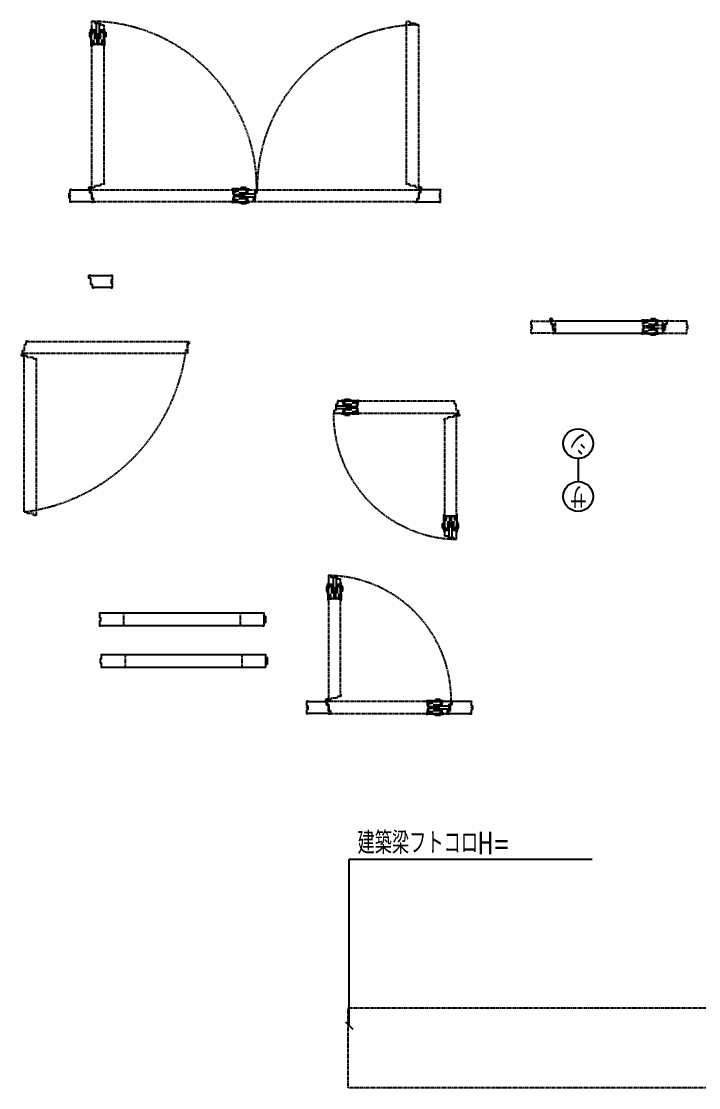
# Model space of a CAD drawing. Header units: inches. Extents: x -2011 to 15254, y -1905 to 6193.
# Drawn here: x 2355 to 6898, y -1905 to 5252 of the extents above; entities that cross this region are included whole.
import ezdxf
from ezdxf.enums import TextEntityAlignment as Align

# ---------------------------------------------------------------- set-up
doc = ezdxf.new("R2010")
doc.units = ezdxf.units.IN
doc.header["$MEASUREMENT"] = 0
for name, pattern in [('CENTER', [50.8, 31.75, -6.35, 6.35, -6.35]), ('DASHED2', [9.525, 6.35, -3.175]), ('HIDDEN', [9.525, 6.35, -3.175])]:
    doc.linetypes.add(name, pattern=pattern)
for name, color, linetype in [('_P18_ロック', 50, 'Continuous'), ('_P18_文字', 3, 'Continuous'), ('_P18_格納', 2, 'HIDDEN'), ('_P18_梁', 5, 'HIDDEN'), ('_P18_製品', 4, 'Continuous'), ('_製品寸法', 9, 'Continuous')]:
    doc.layers.add(name, color=color, linetype=linetype)
doc.styles.add('OKAMURA', font='simplex8.shx', dxfattribs={"width": 0.7, "bigfont": 'BIGFONT.shx'})
doc.dimstyles.new('OKAMURA-050', dxfattribs={"dimscale": 50, "dimtxt": 3, "dimasz": 1, "dimexe": 0, "dimexo": 3, "dimgap": 1, "dimtad": 1, "dimdec": 8, "dimdsep": 46, "dimtxsty": 'OKAMURA', "dimblk1": 'DOT', "dimblk2": 'DOT', "dimsah": 1, "dimcen": 0, "dimclrt": 3, "dimadec": 0, "dimazin": 0, "dimtfac": 1, "dimtdec": 8, "dimtix": 1, "dimtmove": 2, "dimatfit": 3, "dimldrblk": 'OBLIQUE', "dimfxl": 0, "dimtolj": 1, "dimarcsym": 0})

# ---------------------------------------------------------------- blocks, each defined once
blk = doc.blocks.new('P18_UG_SE')
at = {"layer": '_P18_製品'}
for points in [[(0, 42.5), (10, 42.5), (10, 40.3), (0, 40.3)], [(12.5, 21.9), (0, 21.9), (0, 40.3), (156, 40.3), (156, 12), (149, 12), (149, -12), (156, -12), (156, -40.3), (23.5, -40.3), (23.5, -19.4), (12.5, -19.4)], [(146, 42.5), (156, 42.5), (156, 40.3), (146, 40.3)], [(23.5, -42.5), (33.5, -42.5), (33.5, -40.3), (23.5, -40.3)], [(146, -42.5), (156, -42.5), (156, -40.3), (146, -40.3)]]:
    blk.add_lwpolyline(points, close=True, dxfattribs=at)
at = {"layer": '_P18_製品', "color": 1}
blk.add_point((156, 0), dxfattribs=at)
blk = doc.blocks.new('*U97')
at = {"layer": '_P18_製品'}
blk.add_line((1088.1, 3.9), (1083.2, 3.9), dxfattribs=at)
at = {"layer": '_P18_製品', "color": 1, "linetype": 'CENTER'}
blk.add_line((1085.7, 39.2), (1085.7, -41.4), dxfattribs=at)
at = {"layer": '_P18_製品', "linetype": 'HIDDEN'}
for points in [[(-8.1, 18.3), (3, 18.3), (3, 39.2), (1095.7, 39.2), (1095.7, 20.8), (1083.2, 20.8), (1083.2, -20.5), (1072.1, -20.5), (1072.1, -41.4), (-20.5, -41.4), (-20.5, -22.5), (-8.1, -22.5)], [(49.3, -67.2), (49.3, -78.3), (70.2, -78.3), (70.2, -1129.3), (51.8, -1129.3), (51.8, -1116.8), (10.5, -1116.8), (10.5, -1105.7), (-10.4, -1105.7), (-10.4, -54.8), (8.5, -54.8), (8.5, -67.2)]]:
    blk.add_lwpolyline(points, close=True, dxfattribs=at)
at = {"layer": '_P18_製品'}
for points in [[(13, 39.2), (13, 41.4), (3, 41.4), (3, 39.2)], [(-21.1, -20.6), (-21.1, -46.2)], [(-10.5, -41.4), (-10.5, -43.6), (-20.5, -43.6), (-20.5, -41.4)], [(-18.1, -43.6), (-18.1, -47.4)], [(-12.6, -57.2), (-16.4, -57.2)], [(-10.4, -64.7), (-12.6, -64.7), (-12.6, -54.7), (-10.4, -54.7)], [(70.2, -88.3), (72.4, -88.3), (72.4, -78.3), (70.2, -78.3)]]:
    blk.add_lwpolyline(points, dxfattribs=at)
blk.add_circle((-22.1, -53.2), 7, dxfattribs=at)
at = {"layer": '_P18_製品', "linetype": 'HIDDEN'}
blk.add_arc((-172.7, 142), 1258.2, 277.41103, 351.61975, dxfattribs=at)
blk = doc.blocks.new('*U70')
at = {"layer": '_P18_製品'}
for p, q in [((13.4, 20.7), (2.4, 20.7)), ((2.4, 20.7), (2.4, -20.7)), ((2.4, 11.3), (95.9, 11.3)), ((23.4, 43.8), (13.4, 43.8)), ((13.4, 43.8), (13.4, 41.6)), ((45.9, 41.6), (13.4, 41.6)), ((13.4, 41.6), (13.4, 20.7)), ((13.4, 41.6), (23.4, 41.6)), ((23.4, 41.6), (23.4, 43.8)), ((38.9, 41.6), (45.9, 41.6)), ((110.6, 46.6), (43.9, 46.6)), ((47.8, 39.8), (50.7, 20.5)), ((52.5, 42.3), (55.6, 21.3)), ((57.6, 19.6), (68.9, 19.6)), ((57.6, 14.6), (65.9, 14.6)), ((63, 54.6), (59.3, 46.6)), ((61.9, 21.1), (61.9, 36.3)), ((78.9, 42.1), (62.6, 37.3)), ((110.6, 20.1), (62.9, 20.1)), ((63, 54.6), (94.8, 54.6)), ((63.9, 55.6), (93.9, 55.6)), ((63.9, 55.6), (63.9, 54.6)), ((65.9, 11.6), (65.9, 14.6)), ((65.9, 11.6), (69.9, 11.6)), ((67.4, 19.6), (67.4, 20.1)), ((68.9, 11.6), (68.9, 19.6)), ((69.9, 6.1), (69.9, 20.1)), ((69.9, 6.1), (87.9, 6.1)), ((73.4, -3.2), (73.4, 5.8)), ((110.6, 42.1), (78.9, 42.1)), ((84.4, -3.2), (84.4, 5.8)), ((87.9, 6.1), (87.9, 20.1)), ((87.9, 11.6), (91.9, 11.6)), ((88.9, 11.6), (88.9, 19.6)), ((88.9, 19.6), (94, 19.6)), ((90.4, 19.6), (90.4, 20.1)), ((91.9, 11.6), (91.9, 14.6)), ((91.9, 14.6), (94, 14.6)), ((93.9, 55.6), (93.9, 54.6)), ((94.8, 54.6), (98.5, 46.6)), ((95.4, 14), (104.8, 3.6)), ((95.9, -8.7), (95.9, 11.3)), ((108.8, 6.8), (98.9, 17.5)), ((112.7, 46.6), (150, 46.6)), ((112.7, 40.2), (134.6, 36.2)), ((112.7, 31.1), (133, 27.4)), ((112.7, 6.6), (139.8, 6.6)), ((112.7, 1.6), (139.8, 1.6)), ((112.7, 1), (139.8, 1)), ((135.4, 35.1), (134.1, 28.2)), ((145.1, 42.1), (141.7, 8.4)), ((149.9, 39.8), (146.7, 7.8)), ((150.1, 46.6), (153.6, 46.6)), ((151.9, 41.6), (158.6, 41.6)), ((788.8, 41.6), (788.8, 43.8)), ((788.8, 43.8), (798.9, 43.8)), ((798.9, 43.8), (798.9, 41.6)), ((2.4, -20.7), (-10.1, -20.7)), ((-10.1, -20.7), (-10.1, -39)), ((-10.1, -39), (45.9, -39)), ((-10.1, -41.2), (-10.1, -39)), ((-10.1, -39), (-0.1, -39)), ((-0.1, -41.2), (-10.1, -41.2)), ((-0.1, -39), (-0.1, -41.2)), ((2.4, -8.7), (95.9, -8.7)), ((38.9, -39), (45.9, -39)), ((110.6, -44), (43.9, -44)), ((50.7, -18), (47.8, -37.3)), ((52.6, -39), (52.5, -39.8)), ((55.6, -18.7), (52.6, -39)), ((65.9, -12), (57.6, -12)), ((68.9, -17), (57.6, -17)), ((63, -52), (59.3, -44)), ((61.9, -33.8), (61.9, -18.5)), ((62.6, -34.8), (75.5, -38.5)), ((110.6, -17.5), (62.9, -17.5)), ((63, -52), (94.8, -52)), ((63.9, -53), (63.9, -52)), ((63.9, -53), (93.9, -53)), ((65.9, -12), (65.9, -9)), ((69.9, -9), (65.9, -9)), ((67.4, -17.5), (67.4, -17)), ((68.9, -17), (68.9, -9)), ((69.9, -17.5), (69.9, -3.5)), ((87.9, -3.5), (69.9, -3.5)), ((75.5, -38.5), (78.9, -39.5)), ((110.6, -39.5), (78.9, -39.5)), ((87.9, -17.5), (87.9, -3.5)), ((91.9, -9), (87.9, -9)), ((88.9, -17), (88.9, -9)), ((94, -17), (88.9, -17)), ((90.4, -17.5), (90.4, -17)), ((91.9, -12), (91.9, -9)), ((94, -12), (91.9, -12)), ((93.9, -53), (93.9, -52)), ((94.8, -52), (98.5, -44)), ((104.8, -1.1), (95.4, -11.5)), ((98.9, -15), (108.3, -4.6)), ((112.7, -4), (139.8, -4)), ((112.7, -28.6), (133, -24.9)), ((112.7, -37.7), (134.6, -33.7)), ((112.7, -44), (150.1, -44)), ((134.1, -25.7), (135.4, -32.6)), ((141.7, -5.8), (145.1, -39)), ((145.1, -39), (145.1, -39.6)), ((146.7, -5.3), (149.9, -37.2)), ((150.1, -44), (153.6, -44)), ((151.9, -39), (158.6, -39)), ((812.3, -39), (812.3, -41.2)), ((812.3, -41.2), (822.4, -41.2)), ((814.5, -52.4), (812.3, -52.4)), ((812.3, -62.5), (814.5, -62.5)), ((814.5, -62.5), (814.5, -52.4)), ((814.5, -54.8), (818.3, -54.8)), ((814.5, -54.8), (818.3, -54.8)), ((820, -41.2), (820, -45.1)), ((820, -41.2), (820, -45.1)), ((822.4, -41.2), (822.4, -39)), ((823, -18.3), (823, -43.9)), ((729.5, -86), (729.5, -75.9)), ((729.5, -75.9), (731.7, -75.9)), ((731.7, -86), (729.5, -86)), ((717.7, -810.9), (717.7, -780.9)), ((717.7, -780.9), (718.7, -780.9)), ((718.7, -780), (726.7, -776.3)), ((718.7, -811.8), (718.7, -780)), ((726.7, -724.7), (726.7, -721.3)), ((726.7, -762.1), (726.7, -724.8)), ((726.7, -764.2), (726.7, -830.9)), ((731.2, -729.7), (764.9, -733.1)), ((731.2, -764.2), (731.2, -795.9)), ((731.7, -722.9), (731.7, -716.3)), ((733, -762.1), (737, -740.2)), ((733.5, -724.9), (765.4, -728.1)), ((738.1, -739.4), (745, -740.7)), ((742.2, -762.1), (745.8, -741.9)), ((753.2, -764.2), (753.2, -811.9)), ((753.7, -784.4), (753.2, -784.4)), ((767.2, -786.9), (753.2, -786.9)), ((753.7, -785.9), (753.7, -780.8)), ((761.7, -785.9), (753.7, -785.9)), ((766.5, -766), (755.7, -775.9)), ((758.7, -782.9), (758.7, -780.8)), ((761.7, -782.9), (758.7, -782.9)), ((759.2, -779.4), (769.6, -770)), ((761.7, -786.9), (761.7, -782.9)), ((762, -872.4), (762, -778.9)), ((782, -778.9), (762, -778.9)), ((766.7, -762.1), (766.7, -735.1)), ((767.2, -804.9), (767.2, -786.9)), ((771.7, -762.1), (771.7, -735.1)), ((772.3, -762.1), (772.3, -735.1)), ((774.3, -770), (784.7, -779.4)), ((790.8, -786.9), (776.8, -786.9)), ((776.8, -786.9), (776.8, -804.9)), ((777.3, -762.1), (777.3, -735.1)), ((788.2, -775.9), (777.8, -766.5)), ((778.5, -728.1), (810.5, -724.9)), ((779.1, -733.1), (812.3, -729.8)), ((782, -872.4), (782, -778.9)), ((785.3, -782.9), (782.3, -782.9)), ((782.3, -782.9), (782.3, -786.9)), ((790.3, -785.9), (782.3, -785.9)), ((785.3, -780.8), (785.3, -782.9)), ((790.3, -780.8), (790.3, -785.9)), ((790.8, -784.4), (790.3, -784.4)), ((790.8, -764.2), (790.8, -811.9)), ((801.8, -762.1), (798.1, -741.9)), ((798.9, -740.7), (805.8, -739.4)), ((810.9, -762.1), (806.9, -740.2)), ((812.3, -722.9), (812.3, -716.3)), ((812.3, -729.8), (812.8, -729.7)), ((812.8, -764.2), (812.8, -795.9)), ((817.3, -724.7), (817.3, -721.3)), ((817.3, -762.1), (817.3, -724.7)), ((817.3, -764.2), (817.3, -830.9)), ((825.3, -780), (817.3, -776.3)), ((825.3, -811.8), (825.3, -780)), ((826.3, -780.9), (825.3, -780.9)), ((826.3, -810.9), (826.3, -780.9)), ((717.7, -810.9), (718.7, -810.9)), ((718.7, -811.8), (726.7, -815.6)), ((730.9, -822.3), (752, -819.2)), ((731.2, -795.9), (736, -812.2)), ((731.7, -829), (731.7, -861.4)), ((731.7, -835.9), (731.7, -829)), ((733.4, -827), (752.7, -824.1)), ((752.2, -812.9), (736.9, -812.9)), ((767.2, -804.9), (753.2, -804.9)), ((753.7, -807.4), (753.2, -807.4)), ((761.7, -805.9), (753.7, -805.9)), ((753.7, -817.2), (753.7, -805.9)), ((758.7, -817.2), (758.7, -808.9)), ((761.7, -808.9), (758.7, -808.9)), ((761.7, -808.9), (761.7, -804.9)), ((776.5, -790.4), (767.5, -790.4)), ((776.5, -801.4), (767.5, -801.4)), ((790.8, -804.9), (776.8, -804.9)), ((782.3, -804.9), (782.3, -808.9)), ((790.3, -805.9), (782.3, -805.9)), ((785.3, -808.9), (782.3, -808.9)), ((785.3, -808.9), (785.3, -817.2)), ((790.3, -805.9), (790.3, -817.2)), ((790.8, -807.4), (790.3, -807.4)), ((791.2, -824.1), (810.6, -827)), ((807, -812.9), (791.8, -812.9)), ((792, -819.2), (812.3, -822.2)), ((808, -812.2), (811.8, -799.3)), ((811.8, -799.3), (812.8, -795.9)), ((812.3, -822.2), (813, -822.3)), ((812.3, -884.9), (812.3, -829)), ((812.3, -835.9), (812.3, -829)), ((825.3, -811.8), (817.3, -815.6)), ((826.3, -810.9), (825.3, -810.9)), ((731.7, -861.4), (752.6, -861.4)), ((752.6, -861.4), (752.6, -872.4)), ((752.6, -872.4), (793.9, -872.4)), ((793.9, -872.4), (793.9, -884.9)), ((793.9, -884.9), (812.3, -884.9))]:
    blk.add_line(p, q, dxfattribs=at)
at = {"layer": '_P18_製品', "linetype": 'HIDDEN'}
for p, q in [((798.9, 41.6), (151.8, 41.6)), ((798.9, 20.7), (798.9, 41.6)), ((810, 20.7), (798.9, 20.7)), ((810, -20.2), (810, 20.7)), ((151.9, -39), (822.4, -39)), ((793.4, -64.8), (752.6, -64.8)), ((752.6, -64.8), (752.6, -75.9)), ((812.3, -52.4), (793.4, -52.4)), ((793.4, -52.4), (793.4, -64.8)), ((822.4, -20.2), (810, -20.2)), ((812.3, -723), (812.3, -52.4)), ((822.4, -39), (822.4, -20.2)), ((752.6, -75.9), (731.7, -75.9)), ((731.7, -75.9), (731.7, -723))]:
    blk.add_line(p, q, dxfattribs=at)
at = {"layer": '_P18_製品'}
for centre, major_axis, start_param, end_param in [((43.9, 41.6), (3.54, 3.54), 0.785398, 2.356194), ((45.9, 39.6), (-1.41, 1.41), 4.074069, 5.497787), ((47.6, 41.6), (-3.54, 3.54), 4.074069, 5.497787), ((57.6, 21.6), (4.95, 4.95), 2.503309, 3.92712), ((57.6, 21.6), (-1.41, 1.41), 0.932476, 2.356194), ((62.9, 36.3), (0.707, 0.707), 1.07147, 2.356194), ((62.9, 21.1), (0.707, 0.707), 2.356194, 3.926991), ((94, 12.6), (-4.95, 4.95), 4.712245, 5.497643), ((94, 12.6), (1.41, 1.41), 6.283169, 7.068583), ((109.7, 8.6), (-4.95, 4.95), 1.570797, 2.356194), ((109.7, -6), (-4.95, 4.95), -0.785498, -0.000101), ((109.7, 8.6), (-1.41, 1.41), 1.570801, 2.356194), ((133.1, 28.4), (-0.707, 0.707), 2.176211, 3.747037), ((134.4, 35.3), (0.707, 0.707), 5.317768, 6.888665), ((139.8, 8.6), (1.41, 1.41), 3.926991, 5.395575), ((139.8, 8.6), (4.95, 4.95), 3.926991, 5.395602), ((139.8, -6), (4.95, 4.95), 5.599994, 7.068583), ((150.1, 41.6), (-3.54, 3.54), -0.785398, 0.683223), ((151.9, 39.6), (1.41, 1.41), 0.785398, 2.254044), ((153.6, 41.6), (-3.54, 3.54), 3.926991, 5.497787), ((43.9, -39), (-3.54, 3.54), 0.785398, 2.356194), ((45.9, -37), (-1.41, 1.41), 2.356194, 3.779935), ((47.6, -39), (3.54, 3.54), 3.926991, 5.350657), ((57.6, -19), (-4.95, 4.95), -0.785528, 0.638273), ((57.6, -19), (-1.41, 1.41), -0.785398, 0.638412), ((62.9, -18.5), (-0.707, 0.707), -0.785398, 0.785398), ((62.9, -33.8), (-0.707, 0.707), 0.785398, 2.070196), ((94, -10), (1.41, 1.41), 3.927342, 4.712742), ((94, -10), (4.95, 4.95), 3.926991, 4.71239), ((109.7, -6), (1.41, 1.41), 0.785398, 1.570791), ((133.1, -25.8), (0.707, 0.707), 5.677679, 7.248536), ((134.4, -32.7), (-0.707, 0.707), 2.536057, 4.106941), ((139.8, -6), (-1.41, 1.41), 4.029181, 5.497787), ((150.1, -39), (-3.54, 3.54), 0.887621, 2.356194), ((151.9, -37), (-1.41, 1.41), 0.88762, 2.356194), ((153.6, -39), (3.54, 3.54), 3.926991, 5.497787), ((824, -50.8), (-4.95, 4.95), 3.926991, 10.210176), ((731.7, -721.3), (3.54, 3.54), 0.785398, 2.356194), ((731.7, -724.7), (3.54, 3.54), 2.356194, 3.824815), ((733.7, -722.9), (1.41, 1.41), 2.356194, 3.82484), ((738, -740.4), (0.707, 0.707), 0.605379, 2.176276), ((744.9, -741.7), (0.707, 0.707), 5.317803, 6.88863), ((760.7, -780.8), (-4.95, 4.95), -0.000144, 0.785254), ((760.7, -780.8), (-1.41, 1.41), -0.000016, 0.785398), ((764.7, -735.1), (1.41, 1.41), 5.497787, 6.966372), ((764.7, -735.1), (4.95, 4.95), 5.497787, 6.966398), ((764.7, -765.1), (-1.41, 1.41), 3.141597, 3.926991), ((764.7, -765.1), (-4.95, 4.95), 3.141594, 3.926991), ((779.3, -735.1), (-4.95, 4.95), -0.683191, 0.785398), ((779.3, -765.1), (-4.95, 4.95), 0.785298, 1.570695), ((779.3, -735.1), (-1.41, 1.41), -0.683208, 0.785398), ((779.3, -765.1), (-1.41, 1.41), 0.785398, 1.570791), ((783.3, -780.8), (1.41, 1.41), 5.498138, 6.283538), ((783.3, -780.8), (4.95, 4.95), 5.497787, 6.283187), ((799.1, -741.7), (-0.707, 0.707), -0.605506, 0.965351), ((806, -740.4), (0.707, 0.707), 5.67765, 7.248533), ((810.3, -722.9), (-1.41, 1.41), 2.458416, 3.926991), ((812.3, -721.3), (-3.54, 3.54), 3.926991, 5.497787), ((812.3, -724.7), (-3.54, 3.54), 2.458418, 3.926991), ((731.7, -827.2), (-3.54, 3.54), -0.63832, 0.785398), ((731.7, -830.9), (-3.54, 3.54), 0.785398, 2.356194), ((733.7, -829), (-1.41, 1.41), -0.63832, 0.785398), ((736.9, -811.9), (0.707, 0.707), 2.642267, 3.926991), ((751.7, -817.2), (-1.41, 1.41), 2.503272, 3.926991), ((752.2, -811.9), (-0.707, 0.707), 2.356194, 3.926991), ((751.7, -817.2), (4.95, 4.95), 4.074106, 5.497917), ((792.3, -817.2), (4.95, 4.95), 2.356065, 3.779866), ((792.3, -817.2), (1.41, 1.41), 2.356194, 3.780005), ((791.8, -811.9), (0.707, 0.707), 2.356194, 3.926991), ((807, -811.9), (0.707, 0.707), 3.926991, 5.211788), ((810.3, -829), (1.41, 1.41), 5.497787, 6.921527), ((812.3, -830.9), (3.54, 3.54), 3.926991, 5.497787), ((812.3, -827.2), (-3.54, 3.54), 3.926991, 5.350657)]:
    blk.add_ellipse(centre, major_axis=major_axis, ratio=1, start_param=start_param, end_param=end_param, dxfattribs=at)
at = {"layer": '_P18_製品', "linetype": 'HIDDEN'}
blk.add_ellipse((827.6, -44.4), major_axis=(594.8, 594.8), ratio=1, start_param=2.349831, end_param=3.886903, dxfattribs=at)
blk = doc.blocks.new('k')
at = {"layer": '_P18_製品'}
for p, q in [((-15, 0), (15, 0)), ((-76, -44.3), (17, -44.3)), ((-76, -64.3), (17, -64.3)), ((-40, -14), (-33, -14)), ((31.7, -9), (-35, -9)), ((-31.1, -15.7), (-28.2, -35)), ((-26.4, -13.3), (-23.3, -34.3)), ((-21.3, -36), (-10, -36)), ((-21.3, -41), (-13, -41)), ((-13, -67.6), (-21.3, -67.6)), ((-15.9, -1), (-19.6, -9)), ((-17, -34.5), (-17, -19.2)), ((0, -13.5), (-16.3, -18.3)), ((31.7, -35.5), (-16, -35.5)), ((-15.9, -1), (15.9, -1)), ((-15, 0), (-15, -1)), ((-13, -44), (-13, -41)), ((-13, -44), (-9, -44)), ((-13, -67.6), (-13, -64.6)), ((-9, -64.6), (-13, -64.6)), ((-11.5, -36), (-11.5, -35.5)), ((-10, -44), (-10, -36)), ((-10, -72.6), (-10, -64.6)), ((-9, -49.5), (-9, -35.5)), ((-9, -49.5), (9, -49.5)), ((-9, -73.1), (-9, -59.1)), ((9, -59.1), (-9, -59.1)), ((-5.5, -58.8), (-5.5, -49.8)), ((31.7, -13.5), (0, -13.5)), ((5.5, -58.8), (5.5, -49.8)), ((9, -49.5), (9, -35.5)), ((9, -44), (13, -44)), ((9, -73.1), (9, -59.1)), ((13, -64.6), (9, -64.6)), ((10, -44), (10, -36)), ((10, -36), (15.1, -36)), ((10, -72.6), (10, -64.6)), ((11.5, -36), (11.5, -35.5)), ((13, -44), (13, -41)), ((13, -41), (15.1, -41)), ((13, -67.6), (13, -64.6)), ((15.1, -67.6), (13, -67.6)), ((15, 0), (15, -1)), ((15.9, -1), (19.6, -9)), ((16.5, -41.6), (25.9, -52)), ((25.9, -56.6), (16.5, -67)), ((17, -64.3), (17, -44.3)), ((29.9, -48.8), (20.1, -38.1)), ((20.1, -70.5), (29.4, -60.2)), ((33.8, -9), (71.2, -9)), ((33.8, -15.3), (55.7, -19.3)), ((33.8, -24.5), (54.1, -28.2)), ((33.8, -49), (60.9, -49)), ((33.8, -54), (60.9, -54)), ((33.8, -54.6), (60.9, -54.6)), ((33.8, -59.6), (60.9, -59.6)), ((56.5, -20.5), (55.2, -27.4)), ((66.2, -13.5), (62.9, -47.2)), ((62.9, -61.4), (66.2, -94.6)), ((71, -15.8), (67.8, -47.7)), ((67.8, -60.9), (71, -92.8)), ((71.2, -9), (74.7, -9)), ((73, -14), (79.7, -14)), ((-40, -94.6), (-33, -94.6)), ((31.7, -99.6), (-35, -99.6)), ((-28.2, -73.6), (-31.1, -92.9)), ((-26.3, -94.6), (-26.4, -95.3)), ((-23.3, -74.3), (-26.3, -94.6)), ((-10, -72.6), (-21.3, -72.6)), ((-15.9, -107.6), (-19.6, -99.6)), ((-17, -89.4), (-17, -74.1)), ((-16.3, -90.3), (-3.4, -94.1)), ((31.7, -73.1), (-16, -73.1)), ((-15.9, -107.6), (15.9, -107.6)), ((-15, -108.6), (-15, -107.6)), ((-15, -108.6), (15, -108.6)), ((-11.5, -73.1), (-11.5, -72.6)), ((-3.4, -94.1), (0, -95.1)), ((31.7, -95.1), (0, -95.1)), ((15.1, -72.6), (10, -72.6)), ((11.5, -73.1), (11.5, -72.6)), ((15, -108.6), (15, -107.6)), ((15.9, -107.6), (19.6, -99.6)), ((33.8, -84.1), (54.1, -80.4)), ((33.8, -93.3), (55.7, -89.3)), ((33.8, -99.6), (71.2, -99.6)), ((55.2, -81.2), (56.5, -88.1)), ((66.2, -94.6), (66.2, -95.1)), ((71.2, -99.6), (74.7, -99.6)), ((73, -94.6), (79.7, -94.6))]:
    blk.add_line(p, q, dxfattribs=at)
for centre, radius, start, end in [((-35, -14), 5, 90, 180), ((-33, -16), 2, 8.42694, 90), ((-31.3, -14), 5, 8.42697, 90), ((-21.3, -34), 7, 188.42906, 270.00742), ((-21.3, -74.6), 7, 89.99258, 171.57035), ((-21.3, -34), 2, 188.42694, 270), ((-16, -19.2), 1, 106.39073, 180), ((-16, -34.5), 1, 180, 270), ((15.1, -43), 7, 44.99173, 89.99176), ((15.1, -43), 2, 44.99908, 90), ((15.1, -65.6), 2, 270.0201, 315.0202), ((15.1, -65.6), 7, 270, 315.00007), ((30.8, -47), 7, 225.00006, 270), ((30.8, -61.6), 7, 89.99426, 134.9942), ((30.8, -47), 2, 225.00027, 270), ((30.8, -61.6), 2, 90, 134.99969), ((54.3, -27.2), 1, 259.68769, 349.68943), ((55.5, -20.3), 1, 349.68567, 79.69141), ((60.9, -47), 2, 270, 354.1437), ((60.9, -47), 7, 270, 354.1452), ((60.9, -61.6), 7, 5.85602, 90), ((60.9, -61.6), 2, 5.85507, 90), ((71.2, -14), 5, 90, 174.14577), ((73, -16), 2, 90, 174.14719), ((74.7, -14), 5, 0, 90), ((-35, -94.6), 5, 180, 270), ((-33, -92.6), 2, 270, 351.5743), ((-31.3, -94.6), 5, 270, 351.57007), ((-21.3, -74.6), 2, 90, 171.57831), ((-16, -74.1), 1, 90, 180), ((-16, -89.4), 1, 180, 253.61347), ((54.3, -81.4), 1, 10.30704, 100.31055), ((55.5, -88.3), 1, 280.30536, 10.31036), ((71.2, -94.6), 5, 185.85695, 270), ((73, -92.6), 2, 185.85687, 270), ((74.7, -94.6), 5, 270, 0)]:
    blk.add_arc(centre, radius, start, end, dxfattribs=at)
blk = doc.blocks.new('*U96')
at = {"layer": '_P18_製品', "linetype": 'HIDDEN'}
for p, q in [((2258.2, 77.2), (2258.2, 1170.5)), ((2258.2, 1170.5), (2276.6, 1170.5)), ((2276.6, 1170.5), (2276.6, 1158)), ((2276.6, 1158), (2317.9, 1158)), ((2317.9, 1158), (2317.9, 1146.9)), ((2317.9, 1146.9), (2338.8, 1146.9)), ((2338.8, 1146.9), (2338.8, 53.7)), ((2279.2, 77.2), (2258.2, 77.2)), ((2279.2, 66.1), (2279.2, 77.2)), ((2320, 66.1), (2279.2, 66.1)), ((2320, 53.7), (2320, 66.1)), ((2338.8, 53.7), (2320, 53.7))]:
    blk.add_line(p, q, dxfattribs=at)
at = {"layer": '_P18_製品', "color": 1, "linetype": 'CENTER'}
blk.add_line((1242.2, -40.3), (1242.2, 40.3), dxfattribs=at)
at = {"layer": '_P18_製品'}
blk.add_line((1239.8, -5), (1244.7, -5), dxfattribs=at)
at = {"layer": '_P18_製品', "linetype": 'HIDDEN'}
for points in [[(145.6, 1122), (145.6, 1170.5), (164, 1170.5), (164, 1158), (205.3, 1158), (205.3, 1146.9), (226.2, 1146.9), (226.2, 1122)], [(226.2, 1009), (226.2, 77.2), (205.3, 77.2), (205.3, 66.1), (164.5, 66.1), (164.5, 53.6), (145.6, 53.6), (145.6, 1009)], [(1090.8, -40.3), (159, -40.3), (159, -19.4), (147.9, -19.4), (147.9, 21.4), (135.4, 21.4), (135.4, 40.3), (1090.8, 40.3)], [(1196.8, 40.3), (1252.3, 40.3), (1252.3, 21.9), (1239.8, 21.9), (1239.8, -19.4), (1228.7, -19.4), (1228.7, -40.3), (1203.8, -40.3)]]:
    blk.add_lwpolyline(points, dxfattribs=at)
at = {"layer": '_P18_製品'}
for points in [[(226.2, 87.2), (228.4, 87.2), (228.4, 77.2), (226.2, 77.2)], [(2258.2, 87.2), (2256, 87.2), (2256, 77.2), (2258.2, 77.2)], [(0, 12), (-7, 12), (-7, -12), (0, -12)], [(0, 12), (0, 40.3), (132.4, 40.3), (132.4, 19.4), (143.5, 19.4), (143.5, -21.9), (156, -21.9), (156, -40.3), (0, -40.3), (0, -12)], [(122.3, 40.3), (122.3, 42.5), (132.4, 42.5), (132.4, 40.3)], [(129.9, 42.5), (129.9, 46.3)], [(132.9, 19.4), (132.9, 45.1)], [(134.9, 19.4), (134.9, 45.1)], [(145.4, 40.3), (145.4, 42.5), (135.4, 42.5), (135.4, 40.3)], [(137.9, 42.5), (137.9, 46.3)], [(143.4, 56.1), (139.6, 56.1)], [(145.6, 63.6), (143.4, 63.6), (143.4, 53.6), (145.6, 53.6)], [(2484.5, 12), (2484.5, 40.3), (2352, 40.3), (2352, 19.4), (2341, 19.4), (2341, -21.9), (2328.5, -21.9), (2328.5, -40.3), (2484.5, -40.3), (2484.5, -12)], [(2338.8, 63.6), (2341, 63.6), (2341, 53.6), (2338.8, 53.6)], [(2339, 40.3), (2339, 42.5), (2349.1, 42.5), (2349.1, 40.3)], [(2341, 56.1), (2344.9, 56.1)], [(2346.6, 42.5), (2346.6, 46.3)], [(2349.6, 19.5), (2349.6, 45.1)], [(2351.6, 19.5), (2351.6, 45.1)], [(2362.1, 40.3), (2362.1, 42.5), (2352.1, 42.5), (2352.1, 40.3)], [(2354.6, 42.5), (2354.6, 46.3)], [(2484.5, 12), (2477.5, 12), (2477.5, -12), (2484.5, -12)], [(146, -40.3), (146, -42.5), (156, -42.5), (156, -40.3)], [(169, -40.3), (169, -42.5), (159, -42.5), (159, -40.3)], [(2315.4, -40.3), (2315.4, -42.5), (2325.5, -42.5), (2325.5, -40.3)], [(2338.5, -40.3), (2338.5, -42.5), (2328.5, -42.5), (2328.5, -40.3)]]:
    blk.add_lwpolyline(points, dxfattribs=at)
for points in [[(10, 42.5), (0, 42.5), (0, 40.3), (10, 40.3)], [(2474.5, 42.5), (2484.5, 42.5), (2484.5, 40.3), (2474.5, 40.3)], [(10, -42.5), (0, -42.5), (0, -40.3), (10, -40.3)], [(2474.5, -42.5), (2484.5, -42.5), (2484.5, -40.3), (2474.5, -40.3)]]:
    blk.add_lwpolyline(points, close=True, dxfattribs=at)
at = {"layer": '_P18_製品', "linetype": 'HIDDEN'}
blk.add_lwpolyline([(2336.6, -19.4), (2325.5, -19.4), (2325.5, -40.3), (1232.2, -40.3), (1232.2, -21.9), (1244.7, -21.9), (1244.7, 19.4), (1255.8, 19.4), (1255.8, 40.3), (2349, 40.3), (2349, 21.4), (2336.6, 21.4)], close=True, dxfattribs=at)
at = {"layer": '_P18_製品'}
for centre in [(133.9, 52.1), (133.9, 52.1), (2350.6, 52.1)]:
    blk.add_circle(centre, 7, dxfattribs=at)
at = {"layer": '_P18_製品', "linetype": 'HIDDEN'}
for centre, radius, start, end in [((133.9, 52.1), 1118.5, 359.39767, 449.39767), ((2350.6, 52.1), 1094.9, 90.61533, 180.61533)]:
    blk.add_arc(centre, radius, start, end, dxfattribs=at)
at = {"layer": '_P18_製品'}
for p in [(0, 0), (2484.5, 0)]:
    blk.add_point(p, dxfattribs=at)
at = {"layer": '_製品寸法'}
for p, rotation in [((240.2, 1082), 270), ((1163.8, -54.3), 180)]:
    blk.add_blockref('k', p, dxfattribs=dict(at, rotation=rotation))
blk = doc.blocks.new('*U98')
at = {"layer": '_P18_梁', "color": 5}
blk.add_lwpolyline([(0, 267.6), (2818.3, 267.6), (2818.3, -267.6), (0, -267.6)], close=True, dxfattribs=at)
blk = doc.blocks.new('*U92')
at = {"layer": '_P18_製品'}
for p, q in [((175.9, 873.7), (175.9, 780.2)), ((195.9, 873.7), (195.9, 780.2)), ((131.6, 812.2), (131.6, 782.2)), ((131.6, 812.2), (132.6, 812.2)), ((132.6, 813.1), (140.6, 816.8)), ((132.6, 813.1), (132.6, 781.3)), ((140.6, 765.5), (140.6, 832.2)), ((145.6, 823.4), (144.9, 823.6)), ((146.1, 800.6), (145.1, 797.2)), ((145.1, 765.5), (145.1, 797.2)), ((145.6, 837.2), (145.6, 830.2)), ((165.9, 820.4), (145.6, 823.4)), ((149.9, 813.5), (146.1, 800.6)), ((166.7, 825.4), (147.3, 828.2)), ((150.9, 814.2), (166.1, 814.2)), ((167.1, 765.5), (167.1, 813.2)), ((167.1, 808.7), (167.6, 808.7)), ((167.1, 806.2), (181.1, 806.2)), ((167.1, 788.2), (181.1, 788.2)), ((167.6, 807.2), (167.6, 818.5)), ((167.6, 807.2), (175.6, 807.2)), ((172.6, 810.2), (172.6, 818.5)), ((172.6, 810.2), (175.6, 810.2)), ((175.6, 806.2), (175.6, 810.2)), ((175.6, 784.2), (175.6, 788.2)), ((181.1, 788.2), (181.1, 806.2)), ((181.4, 802.7), (190.4, 802.7)), ((181.4, 791.7), (190.4, 791.7)), ((190.7, 806.2), (204.7, 806.2)), ((190.7, 806.2), (190.7, 788.2)), ((190.7, 788.2), (204.7, 788.2)), ((196.2, 810.2), (199.2, 810.2)), ((196.2, 810.2), (196.2, 806.2)), ((196.2, 807.2), (204.2, 807.2)), ((196.2, 788.2), (196.2, 784.2)), ((199.2, 818.5), (199.2, 810.2)), ((204.2, 818.5), (204.2, 807.2)), ((204.2, 808.7), (204.7, 808.7)), ((204.7, 765.5), (204.7, 813.2)), ((224.5, 828.2), (205.2, 825.4)), ((205.7, 814.2), (221, 814.2)), ((227, 823.6), (205.9, 820.4)), ((226.7, 797.2), (221.9, 813.5)), ((226.2, 837.2), (226.2, 830.2)), ((226.7, 765.5), (226.7, 797.2)), ((231.2, 765.5), (231.2, 832.2)), ((239.2, 813.1), (231.2, 816.8)), ((239.2, 813.1), (239.2, 781.3)), ((240.2, 812.2), (239.2, 812.2)), ((240.2, 812.2), (240.2, 782.2)), ((131.6, 782.2), (132.6, 782.2)), ((132.6, 781.3), (140.6, 777.5)), ((140.6, 763.4), (140.6, 726)), ((140.6, 726), (140.6, 722.5)), ((145.6, 731), (145.1, 731)), ((178.8, 734.3), (145.6, 731)), ((145.6, 724.2), (145.6, 717.5)), ((147, 763.4), (151, 741.5)), ((179.3, 729.4), (147.4, 726.2)), ((159, 741.9), (152.1, 740.7)), ((156.1, 763.4), (159.8, 743.1)), ((167.1, 785.7), (167.6, 785.7)), ((167.6, 787.2), (175.6, 787.2)), ((167.6, 782.1), (167.6, 787.2)), ((169.7, 777.1), (180.1, 767.8)), ((172.6, 784.2), (175.6, 784.2)), ((172.6, 782.1), (172.6, 784.2)), ((183.6, 771.3), (173.2, 780.7)), ((175.9, 780.2), (195.9, 780.2)), ((180.6, 763.4), (180.6, 736.3)), ((185.6, 763.4), (185.6, 736.3)), ((186.2, 763.4), (186.2, 736.3)), ((198.6, 780.7), (188.3, 771.3)), ((191.2, 763.4), (191.2, 736.3)), ((191.4, 767.2), (202.2, 777.1)), ((224.4, 726.2), (192.5, 729.4)), ((226.7, 731), (193, 734.3)), ((196.2, 787.2), (204.2, 787.2)), ((196.2, 784.2), (199.2, 784.2)), ((199.2, 784.2), (199.2, 782.1)), ((204.2, 787.2), (204.2, 782.1)), ((204.2, 785.7), (204.7, 785.7)), ((215.7, 763.4), (212.1, 743.1)), ((219.7, 740.7), (212.9, 741.9)), ((224.9, 763.4), (220.9, 741.5)), ((226.2, 724.2), (226.2, 717.5)), ((239.2, 781.3), (231.2, 777.5)), ((231.2, 763.4), (231.2, 726)), ((231.2, 726), (231.2, 722.5)), ((240.2, 782.2), (239.2, 782.2)), ((806, 40.3), (799.3, 40.3)), ((807.8, 45.3), (804.3, 45.3)), ((845.2, 45.3), (807.8, 45.3)), ((811.2, 6.6), (808, 38.5)), ((812.8, 40.3), (812.8, 40.8)), ((816.1, 7.1), (812.8, 40.3)), ((845.2, 5.3), (818.1, 5.3)), ((845.2, 0.3), (818.1, 0.3)), ((823.8, 26.9), (822.5, 33.8)), ((845.2, 39), (823.3, 35)), ((845.2, 29.8), (824.9, 26.1)), ((847.3, 45.3), (914, 45.3)), ((847.3, 40.8), (879, 40.8)), ((847.3, 18.8), (895, 18.8)), ((858.9, 16.2), (849.6, 5.9)), ((853.1, 2.3), (862.5, 12.7)), ((863.1, 53.3), (859.4, 45.3)), ((955.5, 10), (862, 10)), ((862, 10), (862, -10)), ((894.9, 53.3), (863.1, 53.3)), ((863.9, 18.3), (869, 18.3)), ((863.9, 13.3), (866, 13.3)), ((894, 54.3), (864, 54.3)), ((864, 54.3), (864, 53.3)), ((866, 13.3), (866, 10.3)), ((866, 10.3), (870, 10.3)), ((867.5, 18.8), (867.5, 18.3)), ((869, 18.3), (869, 10.3)), ((870, 18.8), (870, 4.8)), ((870, 4.8), (888, 4.8)), ((873.5, 4.5), (873.5, -4.5)), ((882.4, 39.8), (879, 40.8)), ((895.3, 36), (882.4, 39.8)), ((884.5, 4.5), (884.5, -4.5)), ((888, 18.8), (888, 4.8)), ((888, 10.3), (892, 10.3)), ((889, 18.3), (900.3, 18.3)), ((889, 18.3), (889, 10.3)), ((890.5, 18.8), (890.5, 18.3)), ((892, 13.3), (900.3, 13.3)), ((892, 13.3), (892, 10.3)), ((894, 54.3), (894, 53.3)), ((894.9, 53.3), (898.6, 45.3)), ((896, 35.1), (896, 19.8)), ((902.3, 20), (905.3, 40.3)), ((905.3, 40.3), (905.4, 41)), ((907.2, 19.3), (910.1, 38.6)), ((919, 40.3), (912, 40.3)), ((806, -40.3), (799.3, -40.3)), ((807.8, -45.3), (804.3, -45.3)), ((845.2, -45.3), (807.8, -45.3)), ((808, -38.5), (811.2, -6.6)), ((812.8, -40.8), (816.1, -7.1)), ((845.2, -0.3), (818.1, -0.3)), ((845.2, -5.3), (818.1, -5.3)), ((822.5, -33.8), (823.8, -26.9)), ((845.2, -39), (823.3, -35)), ((845.2, -29.8), (824.9, -26.1)), ((847.3, -18.8), (895, -18.8)), ((847.3, -40.8), (879, -40.8)), ((847.3, -45.3), (914, -45.3)), ((849.1, -5.5), (858.9, -16.2)), ((862.5, -12.7), (853.1, -2.3)), ((863.1, -53.3), (859.4, -45.3)), ((955.5, -10), (862, -10)), ((894.9, -53.3), (863.1, -53.3)), ((866, -13.3), (863.9, -13.3)), ((869, -18.3), (863.9, -18.3)), ((864, -54.3), (864, -53.3)), ((894, -54.3), (864, -54.3)), ((870, -10.3), (866, -10.3)), ((866, -10.3), (866, -13.3)), ((867.5, -18.3), (867.5, -18.8)), ((869, -10.3), (869, -18.3)), ((870, -4.8), (870, -18.8)), ((888, -4.8), (870, -4.8)), ((879, -40.8), (895.3, -36)), ((888, -4.8), (888, -18.8)), ((892, -10.3), (888, -10.3)), ((889, -10.3), (889, -18.3)), ((900.3, -18.3), (889, -18.3)), ((890.5, -18.3), (890.5, -18.8)), ((892, -10.3), (892, -13.3)), ((900.3, -13.3), (892, -13.3)), ((894, -54.3), (894, -53.3)), ((894.9, -53.3), (898.6, -45.3)), ((896, -19.8), (896, -35.1)), ((905.4, -41), (902.3, -20)), ((910.1, -38.6), (907.2, -19.3)), ((919, -40.3), (912, -40.3))]:
    blk.add_line(p, q, dxfattribs=at)
for points in [[(226.2, 830.2), (226.2, 862.7), (205.3, 862.7), (205.3, 873.7), (164, 873.7), (164, 886.2), (145.6, 886.2), (145.6, 830.2)], [(226.2, 87.2), (228.4, 87.2), (228.4, 77.2), (226.2, 77.2)], [(226.2, 87.2), (228.4, 87.2), (228.4, 77.2), (226.2, 77.2)], [(10, 40.3), (10, 42.5), (0, 42.5), (0, 40.3)], [(0, 12), (0, 40.3), (132.5, 40.3), (132.5, 19.4), (143.5, 19.4), (143.5, -21.9), (156, -21.9), (156, -40.3), (0, -40.3), (0, -12)], [(0, 12), (7, 12), (7, -12), (0, -12)], [(122.5, 40.3), (122.5, 42.5), (132.5, 42.5), (132.5, 40.3)], [(129.9, 42.5), (129.9, 46.3)], [(132.9, 19.5), (132.9, 45.1)], [(134.9, 19.5), (134.9, 45.1)], [(145.5, 40.3), (145.5, 42.5), (135.5, 42.5), (135.5, 40.3)], [(137.9, 42.5), (137.9, 46.3)], [(137.9, 42.5), (137.9, 46.3)], [(143.4, 56.1), (139.6, 56.1)], [(143.4, 56.1), (139.6, 56.1)], [(145.6, 63.7), (143.4, 63.7), (143.4, 53.7), (145.6, 53.7)], [(912, -40.3), (944.5, -40.3), (944.5, -19.4), (955.5, -19.4), (955.5, 21.9), (968, 21.9), (968, 40.3), (912, 40.3)], [(1104, 12), (1104, 40.3), (971.5, 40.3), (971.5, 19.4), (960.5, 19.4), (960.5, -21.9), (948, -21.9), (948, -40.3), (1104, -40.3), (1104, -12)], [(1104, 12), (1111, 12), (1111, -12), (1104, -12)], [(10, -40.3), (10, -42.5), (0, -42.5), (0, -40.3)], [(146, -40.3), (146, -42.5), (156, -42.5), (156, -40.3)], [(169, -40.3), (169, -42.5), (159, -42.5), (159, -40.3)]]:
    blk.add_lwpolyline(points, dxfattribs=at)
at = {"layer": '_P18_製品', "linetype": 'HIDDEN'}
for points in [[(145.6, 724.2), (145.6, 53.7), (164.5, 53.7), (164.5, 66.1), (205.3, 66.1), (205.3, 77.2), (226.2, 77.2), (226.2, 724.2)], [(806, 40.3), (135.5, 40.3), (135.5, 21.4), (147.9, 21.4), (147.9, -19.4), (159, -19.4), (159, -40.3), (806.1, -40.3)]]:
    blk.add_lwpolyline(points, dxfattribs=at)
at = {"layer": '_P18_製品'}
for points in [[(958, 42.5), (968, 42.5), (968, 40.3), (958, 40.3)], [(971.5, 42.5), (981.5, 42.5), (981.5, 40.3), (971.5, 40.3)], [(1094, 42.5), (1104, 42.5), (1104, 40.3), (1094, 40.3)], [(934.5, -42.5), (944.5, -42.5), (944.5, -40.3), (934.5, -40.3)], [(948, -42.5), (958, -42.5), (958, -40.3), (948, -40.3)], [(1094, -42.5), (1104, -42.5), (1104, -40.3), (1094, -40.3)]]:
    blk.add_lwpolyline(points, close=True, dxfattribs=at)
blk.add_circle((133.9, 52.1), 7, dxfattribs=at)
at = {"layer": '_P18_製品', "linetype": 'HIDDEN'}
blk.add_arc((133.9, 52.1), 834.2, 359.19238, 449.19238, dxfattribs=at)
at = {"layer": '_P18_製品'}
for centre, radius, start, end in [((145.6, 832.2), 5, 90, 180), ((145.6, 828.5), 5, 180, 261.57007), ((147.6, 830.2), 2, 180, 261.5743), ((150.9, 813.2), 1, 90, 163.61347), ((165.6, 818.5), 2, 0, 81.57831), ((166.1, 813.2), 1, 0, 90), ((165.6, 818.5), 7, 359.99258, 81.57035), ((206.2, 818.5), 7, 98.42906, 180.00742), ((206.2, 818.5), 2, 98.42694, 180), ((205.7, 813.2), 1, 90, 180), ((221, 813.2), 1, 16.39073, 90), ((224.2, 830.2), 2, 278.42694, 0), ((226.2, 832.2), 5, 0, 90), ((226.2, 828.5), 5, 278.42697, 0), ((145.6, 726), 5, 95.85695, 180), ((145.6, 722.5), 5, 180, 270), ((147.6, 724.2), 2, 95.85687, 180), ((151.9, 741.7), 1, 190.30536, 280.31036), ((158.8, 742.9), 1, 280.30704, 10.31055), ((174.6, 782.1), 7, 180, 225.00007), ((174.6, 782.1), 2, 180.0201, 225.0202), ((178.6, 736.3), 2, 275.85507, 0), ((178.6, 736.3), 7, 275.85602, 0), ((178.6, 766.4), 2, 0, 44.99969), ((178.6, 766.4), 7, 359.99426, 44.9942), ((193.2, 766.4), 7, 135.00006, 180), ((193.2, 736.3), 7, 180, 264.1452), ((193.2, 766.4), 2, 135.00027, 180), ((193.2, 736.3), 2, 180, 264.1437), ((197.2, 782.1), 2, 314.99908, 0), ((197.2, 782.1), 7, 314.99173, 359.99176), ((213, 742.9), 1, 169.68769, 259.68943), ((219.9, 741.7), 1, 259.68567, 349.69141), ((224.2, 724.2), 2, 0, 84.14719), ((226.2, 722.5), 5, 270, 0), ((226.2, 726), 5, 0, 84.14577), ((804.3, 40.3), 5, 90, 180), ((806, 38.3), 2, 5.85687, 90), ((807.8, 40.3), 5, 5.85695, 90), ((818.1, 7.3), 7, 185.85602, 270), ((818.1, 7.3), 2, 185.85507, 270), ((823.5, 34), 1, 100.30536, 190.31036), ((824.7, 27.1), 1, 190.30704, 280.31055), ((848.2, 7.3), 2, 270, 314.99969), ((848.2, 7.3), 7, 269.99426, 314.9942), ((863.9, 11.3), 7, 90, 135.00007), ((863.9, 11.3), 2, 90.0201, 135.0202), ((895, 19.8), 1, 270, 0), ((895, 35.1), 1, 0, 73.61347), ((900.3, 20.3), 2, 270, 351.57831), ((900.3, 20.3), 7, 269.99258, 351.57035), ((910.3, 40.3), 5, 90, 171.57007), ((912, 38.3), 2, 90, 171.5743), ((914, 40.3), 5, 0, 90), ((804.3, -40.3), 5, 180, 270), ((806, -38.3), 2, 270, 354.14719), ((807.8, -40.3), 5, 270, 354.14577), ((818.1, -7.3), 7, 90, 174.1452), ((818.1, -7.3), 2, 90, 174.1437), ((823.5, -34), 1, 169.68567, 259.69141), ((824.7, -27.1), 1, 79.68769, 169.68943), ((848.2, -7.3), 7, 45.00006, 90), ((848.2, -7.3), 2, 45.00027, 90), ((863.9, -11.3), 7, 224.99173, 269.99176), ((863.9, -11.3), 2, 224.99908, 270), ((895, -19.8), 1, 0, 90), ((895, -35.1), 1, 286.39073, 0), ((900.3, -20.3), 7, 8.42906, 90.00742), ((900.3, -20.3), 2, 8.42694, 90), ((910.3, -40.3), 5, 188.42697, 270), ((912, -38.3), 2, 188.42694, 270), ((914, -40.3), 5, 270, 0)]:
    blk.add_arc(centre, radius, start, end, dxfattribs=at)
at = {"layer": '_P18_製品', "color": 1}
for p in [(0, 0), (1104, 0)]:
    blk.add_point(p, dxfattribs=at)
blk = doc.blocks.new('TVBASE06')
at = {"color": 1, "linetype": 'ByBlock'}
blk.add_point((0, 0), dxfattribs=at)
at = {"layer": '_P18_格納', "linetype": 'HIDDEN'}
for p, q in [((-298, 40.3), (-304.7, 40.3)), ((-296.2, 45.3), (-299.7, 45.3)), ((-258.8, 45.3), (-296.2, 45.3)), ((-292.8, 6.6), (-296, 38.5)), ((-291.2, 40.3), (-291.2, 40.8)), ((-287.9, 7.1), (-291.2, 40.3)), ((-258.8, 5.3), (-285.9, 5.3)), ((-258.8, 0.3), (-285.9, 0.3)), ((-280.2, 26.9), (-281.5, 33.8)), ((-258.8, 39), (-280.7, 35)), ((-258.8, 29.8), (-279.1, 26.1)), ((-256.7, 45.3), (-190, 45.3)), ((-256.7, 40.8), (-225, 40.8)), ((-256.7, 18.8), (-209, 18.8)), ((-245.1, 16.2), (-254.4, 5.9)), ((-250.9, 2.3), (-241.5, 12.7)), ((-240.9, 53.3), (-244.6, 45.3)), ((-148.5, 10), (-242, 10)), ((-242, 10), (-242, -10)), ((-209.1, 53.3), (-240.9, 53.3)), ((-240.1, 18.3), (-235, 18.3)), ((-240.1, 13.3), (-238, 13.3)), ((-210, 54.3), (-240, 54.3)), ((-240, 54.3), (-240, 53.3)), ((-238, 13.3), (-238, 10.3)), ((-238, 10.3), (-234, 10.3)), ((-236.5, 18.8), (-236.5, 18.3)), ((-235, 18.3), (-235, 10.3)), ((-234, 18.8), (-234, 4.8)), ((-234, 4.8), (-216, 4.8)), ((-230.5, 4.5), (-230.5, -4.5)), ((-221.6, 39.8), (-225, 40.8)), ((-208.7, 36), (-221.6, 39.8)), ((-219.5, 4.5), (-219.5, -4.5)), ((-216, 18.8), (-216, 4.8)), ((-216, 10.3), (-212, 10.3)), ((-215, 18.3), (-203.7, 18.3)), ((-215, 18.3), (-215, 10.3)), ((-213.5, 18.8), (-213.5, 18.3)), ((-212, 13.3), (-203.7, 13.3)), ((-212, 13.3), (-212, 10.3)), ((-210, 54.3), (-210, 53.3)), ((-209.1, 53.3), (-205.4, 45.3)), ((-208, 35.1), (-208, 19.8)), ((-201.7, 20), (-198.7, 40.3)), ((-198.7, 40.3), (-198.6, 41)), ((-196.8, 19.3), (-193.9, 38.6)), ((-185, 40.3), (-192, 40.3)), ((-298, -40.3), (-304.7, -40.3)), ((-296.2, -45.3), (-299.7, -45.3)), ((-258.8, -45.3), (-296.2, -45.3)), ((-296, -38.5), (-292.8, -6.6)), ((-291.2, -40.8), (-287.9, -7.1)), ((-258.8, -0.3), (-285.9, -0.3)), ((-258.8, -5.3), (-285.9, -5.3)), ((-281.5, -33.8), (-280.2, -26.9)), ((-258.8, -39), (-280.7, -35)), ((-258.8, -29.8), (-279.1, -26.1)), ((-256.7, -18.8), (-209, -18.8)), ((-256.7, -40.8), (-225, -40.8)), ((-256.7, -45.3), (-190, -45.3)), ((-254.9, -5.5), (-245.1, -16.2)), ((-241.5, -12.7), (-250.9, -2.3)), ((-240.9, -53.3), (-244.6, -45.3)), ((-148.5, -10), (-242, -10)), ((-209.1, -53.3), (-240.9, -53.3)), ((-238, -13.3), (-240.1, -13.3)), ((-235, -18.3), (-240.1, -18.3)), ((-240, -54.3), (-240, -53.3)), ((-210, -54.3), (-240, -54.3)), ((-234, -10.3), (-238, -10.3)), ((-238, -10.3), (-238, -13.3)), ((-236.5, -18.3), (-236.5, -18.8)), ((-235, -10.3), (-235, -18.3)), ((-234, -4.8), (-234, -18.8)), ((-216, -4.8), (-234, -4.8)), ((-225, -40.8), (-208.7, -36)), ((-216, -4.8), (-216, -18.8)), ((-212, -10.3), (-216, -10.3)), ((-215, -10.3), (-215, -18.3)), ((-203.7, -18.3), (-215, -18.3)), ((-213.5, -18.3), (-213.5, -18.8)), ((-212, -10.3), (-212, -13.3)), ((-203.7, -13.3), (-212, -13.3)), ((-210, -54.3), (-210, -53.3)), ((-209.1, -53.3), (-205.4, -45.3)), ((-208, -19.8), (-208, -35.1)), ((-198.6, -41), (-201.7, -20)), ((-193.9, -38.6), (-196.8, -19.3)), ((-185, -40.3), (-192, -40.3))]:
    blk.add_line(p, q, dxfattribs=at)
for points in [[(-192, -40.3), (-159.5, -40.3), (-159.5, -19.4), (-148.5, -19.4), (-148.5, 21.9), (-136, 21.9), (-136, 40.3), (-192, 40.3)], [(0, 12), (0, 40.3), (-132.5, 40.3), (-132.5, 19.4), (-143.5, 19.4), (-143.5, -21.9), (-156, -21.9), (-156, -40.3), (0, -40.3), (0, -12)]]:
    blk.add_lwpolyline(points, dxfattribs=at)
for points in [[(-146, 42.5), (-136, 42.5), (-136, 40.3), (-146, 40.3)], [(-122.5, 42.5), (-132.5, 42.5), (-132.5, 40.3), (-122.5, 40.3)], [(-10, 42.5), (0, 42.5), (0, 40.3), (-10, 40.3)], [(-169.5, -42.5), (-159.5, -42.5), (-159.5, -40.3), (-169.5, -40.3)], [(-146, -42.5), (-156, -42.5), (-156, -40.3), (-146, -40.3)], [(-10, -42.5), (0, -42.5), (0, -40.3), (-10, -40.3)]]:
    blk.add_lwpolyline(points, close=True, dxfattribs=at)
for centre, radius, start, end in [((-299.7, 40.3), 5, 90, 180), ((-298, 38.3), 2, 5.85687, 90), ((-296.2, 40.3), 5, 5.85695, 90), ((-285.9, 7.3), 7, 185.85602, 270), ((-285.9, 7.3), 2, 185.85507, 270), ((-280.5, 34), 1, 100.30536, 190.31036), ((-279.3, 27.1), 1, 190.30704, 280.31055), ((-255.8, 7.3), 2, 270, 314.99969), ((-255.8, 7.3), 7, 269.99426, 314.9942), ((-240.1, 11.3), 7, 90, 135.00007), ((-240.1, 11.3), 2, 90.0201, 135.0202), ((-209, 19.8), 1, 270, 0), ((-209, 35.1), 1, 0, 73.61347), ((-203.7, 20.3), 2, 270, 351.57831), ((-203.7, 20.3), 7, 269.99258, 351.57035), ((-193.7, 40.3), 5, 90, 171.57007), ((-192, 38.3), 2, 90, 171.5743), ((-190, 40.3), 5, 0, 90), ((-299.7, -40.3), 5, 180, 270), ((-298, -38.3), 2, 270, 354.14719), ((-296.2, -40.3), 5, 270, 354.14577), ((-285.9, -7.3), 7, 90, 174.1452), ((-285.9, -7.3), 2, 90, 174.1437), ((-280.5, -34), 1, 169.68567, 259.69141), ((-279.3, -27.1), 1, 79.68769, 169.68943), ((-255.8, -7.3), 7, 45.00006, 90), ((-255.8, -7.3), 2, 45.00027, 90), ((-240.1, -11.3), 7, 224.99173, 269.99176), ((-240.1, -11.3), 2, 224.99908, 270), ((-209, -19.8), 1, 0, 90), ((-209, -35.1), 1, 286.39073, 0), ((-203.7, -20.3), 7, 8.42906, 90.00742), ((-203.7, -20.3), 2, 8.42694, 90), ((-193.7, -40.3), 5, 188.42697, 270), ((-192, -38.3), 2, 188.42694, 270), ((-190, -40.3), 5, 270, 0)]:
    blk.add_arc(centre, radius, start, end, dxfattribs=at)
blk = doc.blocks.new('TVBASE07')
at = {"color": 1, "linetype": 'ByBlock'}
blk.add_point((0, 0), dxfattribs=at)
at = {"layer": '_P18_格納', "linetype": 'HIDDEN'}
for points in [[(10, 42.5), (0, 42.5), (0, 40.3), (10, 40.3)], [(10, -42.5), (0, -42.5), (0, -40.3), (10, -40.3)]]:
    blk.add_lwpolyline(points, close=True, dxfattribs=at)
for points in [[(0, 12), (0, 40.3), (132.5, 40.3), (132.5, 19.4), (143.5, 19.4), (143.5, -21.9), (156, -21.9), (156, -40.3), (0, -40.3), (0, -12)], [(122.5, 40.3), (122.5, 42.5), (132.5, 42.5), (132.5, 40.3)], [(129.9, 42.5), (129.9, 46.3)], [(132.9, 19.5), (132.9, 45.1)], [(134.9, 19.5), (134.9, 45.1)], [(145.5, 40.3), (145.5, 42.5), (135.5, 42.5), (135.5, 40.3)], [(137.9, 42.5), (137.9, 46.3)], [(137.9, 42.5), (137.9, 46.3)], [(146, -40.3), (146, -42.5), (156, -42.5), (156, -40.3)], [(169, -40.3), (169, -42.5), (159, -42.5), (159, -40.3)], [(169, -40.3), (169, -42.5), (159, -42.5), (159, -40.3)]]:
    blk.add_lwpolyline(points, dxfattribs=at)
blk.add_circle((133.9, 52.1), 7, dxfattribs=at)
blk = doc.blocks.new('*U64')
at = {"layer": '_P18_格納', "linetype": 'HIDDEN'}
for points in [[(0, -12), (7, -12), (7, 12), (0, 12)], [(745, 40.3), (135.5, 40.3), (135.5, 21.4), (147.9, 21.4), (147.9, -19.4), (159, -19.4), (159, -40.3), (745.1, -40.3)], [(1043, -12), (1050, -12), (1050, 12), (1043, 12)]]:
    blk.add_lwpolyline(points, dxfattribs=at)
at = {"layer": 'Defpoints', "color": 155, "linetype": 'DASHED2'}
blk.add_lwpolyline([(883, 40.3), (160, 40.3), (160, -40.3), (883, -40.3)], close=True, dxfattribs=at)
for name, p in [('TVBASE07', (0, 0)), ('TVBASE06', (1043, 0))]:
    blk.add_blockref(name, p)
blk = doc.blocks.new('*U65')
blk.add_line((0, -77.2), (0, 77.2))
for centre in [(0, 177.2), (0, -177.2)]:
    blk.add_circle(centre, 100)
at = {"style": 'OKAMURA', "width": 0.7, "flags": 8}
for tag, p in [('サ', (0, 177.2)), ('シ', (0, -177.2))]:
    blk.add_attdef(tag, text='', height=150, dxfattribs=at).set_placement(p, align=Align.MIDDLE)
blk = doc.blocks.new('*U88')
at = {"color": 0, "linetype": 'ByBlock'}
blk.add_lwpolyline([(1104, -42.5), (1104, 42.5), (1094, 42.5), (1094, 41.3), (10, 41.3), (10, 42.5), (0, 42.5), (0, 12), (7, 12), (7, -12), (0, -12), (0, -42.5), (10, -42.5), (10, -41.3), (1094, -41.3), (1094, -42.5)], close=True, dxfattribs=at)
at = {"color": 6}
blk.add_lwpolyline([(1113.7, -22.5), (1104, -22.5), (1104, 22.5), (1113.7, 22.5)], close=True, dxfattribs=at)
at = {"layer": 'Defpoints', "color": 155, "linetype": 'HIDDEN'}
for p, q in [((160, 41.3), (160, -41.3)), ((944, 41.3), (944, -41.3))]:
    blk.add_line(p, q, dxfattribs=at)
blk = doc.blocks.new('*U89')
at = {"color": 0, "linetype": 'ByBlock'}
blk.add_lwpolyline([(1104, -42.5), (1104, 42.5), (1094, 42.5), (1094, 41.3), (10, 41.3), (10, 42.5), (0, 42.5), (0, 12), (-7, 12), (-7, -12), (0, -12), (0, -42.5), (10, -42.5), (10, -41.3), (1094, -41.3), (1094, -42.5)], close=True, dxfattribs=at)
at = {"color": 6}
blk.add_lwpolyline([(1113.7, -22.5), (1104, -22.5), (1104, 22.5), (1113.7, 22.5)], close=True, dxfattribs=at)
at = {"layer": 'Defpoints', "color": 155, "linetype": 'HIDDEN'}
for p, q in [((160, 41.3), (160, -41.3)), ((944, 41.3), (944, -41.3))]:
    blk.add_line(p, q, dxfattribs=at)
blk = doc.blocks.new('_DOT')
at = {"color": 0, "linetype": 'ByBlock'}
blk.add_line((-0.5, 0), (-1, 0), dxfattribs=at)
at = {"color": 0, "linetype": 'ByBlock', "const_width": 0.5}
blk.add_lwpolyline([(-0.25, 0, 1), (0.25, 0, 1)], format="xyb", close=True, dxfattribs=at)
blk = doc.blocks.new('*U91')
at = {"layer": '_P18_文字', "insert": (56.2, 1299.8), "char_height": 150, "attachment_point": 1, "style": 'OKAMURA'}
blk.add_mtext_dynamic_manual_height_columns('建築梁フトコロH=', width=1574.911, gutter_width=37.5, heights=[0], dxfattribs=at)
at = {"layer": '_P18_文字'}
blk.add_leader([(0, 0), (0, 1115.7), (1629.9, 1115.7)], dimstyle='OKAMURA-050', override={"dimgap": 1, "dimtad": 0}, dxfattribs=at)

msp = doc.modelspace()

# ---------------------------------------------------------------- block references
for name, p in [('*U88', (2879, 1237.2)), ('*U89', (2890.8, 958.3)), ('*U91', (4553.5, -1487.5)), ('*U98', (4546.5, -1637.9))]:
    msp.add_blockref(name, p)
at = {"layer": '_P18_ロック'}
ref = msp.add_blockref('*U65', (6090, 2240), dxfattribs=dict(at, rotation=180))
ref.add_attrib('シ', 'シ', dxfattribs={"layer": '0', "height": 150, "rotation": 180, "style": 'OKAMURA', "width": 0.7}).set_placement((6090, 2417.3), align=Align.MIDDLE)
ref.add_attrib('サ', 'サ', dxfattribs={"layer": '0', "height": 150, "rotation": 180, "style": 'OKAMURA', "width": 0.7}).set_placement((6090, 2062.8), align=Align.MIDDLE)
at = {"layer": '_P18_格納'}
msp.add_blockref('*U64', (5774.9, 3200), dxfattribs=at)
at = {"layer": '_P18_製品'}
for name, p in [('*U96', (2681.2, 4081.3)), ('P18_UG_SE', (2808.6, 3505.6)), ('*U97', (2383.9, 3064.5)), ('*U70', (4462, 2660.7)), ('*U92', (4269.9, 645.8))]:
    msp.add_blockref(name, p, dxfattribs=at)

doc.saveas('drawing.dxf')
